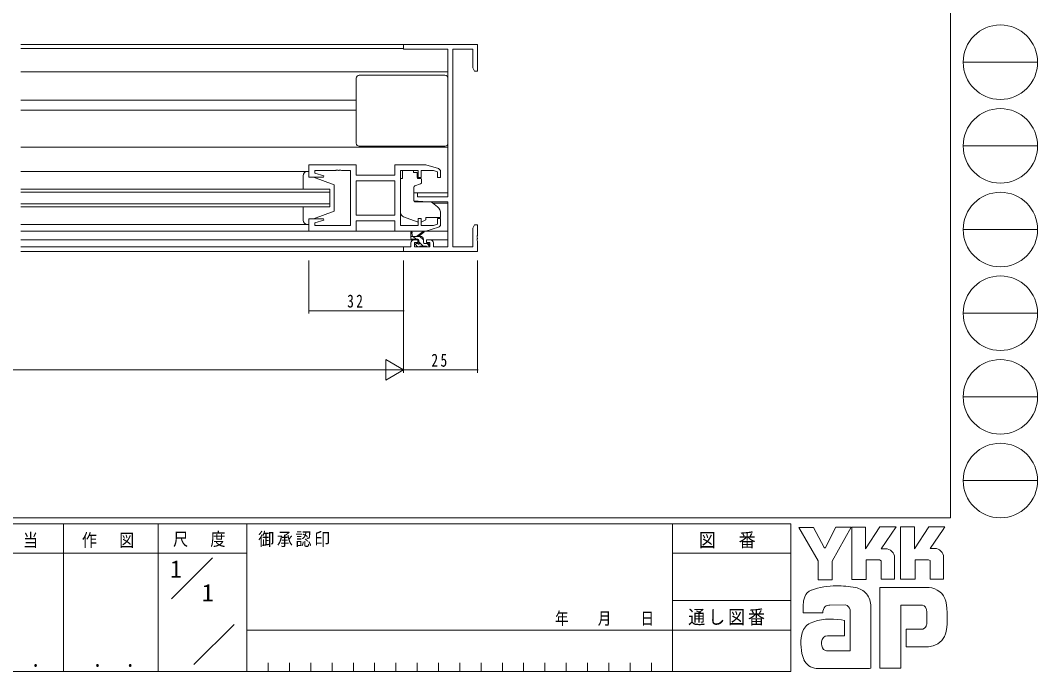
# Model space of a CAD drawing. Units: millimetres, scale not verified. Extents: x -567 to 567, y -403 to 403.
# Drawn here: x 222.6 to 566.7, y -403 to -182.8 of the extents above; entities that cross this region are included whole.
import ezdxf
from ezdxf.enums import TextEntityAlignment as Align

# ---------------------------------------------------------------- set-up
doc = ezdxf.new("R2010")
doc.units = ezdxf.units.MM
doc.header["$LTSCALE"] = 2
for name, color, linetype, lineweight in [('0-1_YKK_ZWAK', 7, 'Continuous', 18), ('0-3_YKK_11', 7, 'Continuous', 18), ('0-4_YKK_12', 2, 'Continuous', 18), ('0-5_YKK_13', 4, 'Continuous', 18), ('0-6_YKK_D', 6, 'Continuous', 18)]:
    doc.layers.add(name, color=color, linetype=linetype, lineweight=lineweight)
doc.layers.add('0-2_USER1', color=7, linetype='Continuous')
doc.styles.add('ＭＳ ゴシック', font='')
doc.styles.get('ＭＳ ゴシック').set_extended_font_data('MS Gothic')

msp = doc.modelspace()

# ---------------------------------------------------------------- linework, layer by layer
at = {"layer": '0-1_YKK_ZWAK'}
for p, q in [((537.274, 399.018), (537.274, -350.982)), ((541.526, -196.982), (566.726, -196.982)), ((541.526, -225.262), (566.726, -225.262)), ((541.526, -253.542), (566.726, -253.542)), ((541.526, -281.822), (566.726, -281.822)), ((541.526, -310.102), (566.726, -310.102)), ((541.526, -338.382), (566.726, -338.382)), ((537.274, -350.982), (-562.726, -350.982)), ((483.274, -352.982), (-562.726, -352.982)), ((237.274, -352.982), (237.274, -402.982)), ((269.274, -352.982), (269.274, -402.982)), ((299.274, -352.982), (299.274, -402.982)), ((443.274, -352.982), (443.274, -402.982)), ((483.274, -352.982), (483.274, -402.982)), ((485.898, -354.276), (490.918, -354.276)), ((492.462, -365.552), (485.898, -354.276)), ((498.468, -354.122), (494.818, -361.227)), ((503.931, -371.884), (503.931, -354.161)), ((520.38, -354.006), (525.052, -354.006)), ((520.38, -371.73), (520.38, -354.006)), ((529.956, -354.006), (535.362, -354.006)), ((535.362, -354.006), (534.822, -354.933)), ((534.822, -354.933), (530.362, -361.304)), ((270.68, -362.981), (173.274, -362.981)), ((270.68, -362.981), (299.274, -362.981)), ((273.803, -378.32), (287.65, -364.472)), ((443.274, -362.982), (483.274, -362.982)), ((515.244, -361.42), (513.76, -361.42)), ((518.333, -364.509), (518.333, -371.769)), ((531.846, -361.304), (530.362, -361.304)), ((534.937, -364.509), (534.937, -371.691)), ((513.236, -365.243), (508.68, -365.243)), ((525.245, -365.204), (525.245, -371.73)), ((529.802, -365.204), (525.245, -365.204)), ((530.42, -365.436), (529.802, -365.204)), ((530.42, -371.691), (530.42, -365.436)), ((529.879, -374.549), (513.314, -374.549)), ((513.314, -374.549), (513.314, -401.849)), ((525.245, -371.73), (520.38, -371.73)), ((530.42, -371.619), (530.492, -371.691)), ((534.937, -371.691), (530.42, -371.691)), ((443.274, -378.981), (483.274, -378.981)), ((487.443, -383.082), (487.443, -380.326)), ((501.768, -380.418), (496.486, -380.518)), ((510.302, -380.959), (510.302, -401.81)), ((520.496, -380.495), (527.137, -380.495)), ((520.496, -401.849), (520.496, -380.495)), ((494.084, -383.082), (487.443, -383.082)), ((503.313, -395.941), (503.313, -382.04)), ((529.236, -382.634), (529.261, -386.398)), ((281.377, -400.618), (294.983, -387.013)), ((522.234, -388.681), (522.234, -394.589)), ((527.292, -388.681), (522.234, -388.681)), ((299.274, -388.982), (443.274, -388.982)), ((483.274, -388.981), (443.274, -388.981)), ((501.382, -390.882), (495.676, -390.889)), ((522.234, -394.589), (529.84, -394.589)), ((529.84, -394.589), (531.385, -394.242)), ((495.281, -395.941), (503.313, -395.941)), ((502.695, -395.941), (503.197, -395.941)), ((503.313, -395.939), (503.314, -395.941)), ((306.474, -399.982), (306.474, -402.982)), ((313.674, -399.982), (313.674, -402.982)), ((320.874, -399.982), (320.874, -402.982)), ((328.074, -399.982), (328.074, -402.982)), ((335.274, -399.982), (335.274, -402.982)), ((342.474, -399.982), (342.474, -402.982)), ((349.674, -399.982), (349.674, -402.982)), ((356.874, -399.982), (356.874, -402.982)), ((364.074, -399.982), (364.074, -402.982)), ((371.274, -399.982), (371.274, -402.982)), ((378.474, -399.982), (378.474, -402.982)), ((385.674, -399.982), (385.674, -402.982)), ((392.874, -399.982), (392.874, -402.982)), ((400.074, -399.982), (400.074, -402.982)), ((407.274, -399.982), (407.274, -402.982)), ((414.474, -399.982), (414.474, -402.982)), ((421.674, -399.982), (421.674, -402.982)), ((428.874, -399.982), (428.874, -402.982)), ((436.074, -399.982), (436.074, -402.982)), ((494.084, -401.926), (491.96, -401.926)), ((509.838, -401.887), (494.084, -401.926)), ((510.302, -401.81), (509.838, -401.887)), ((-562.726, -402.982), (483.274, -402.982))]:
    msp.add_line(p, q, dxfattribs=at)
for points in [[(490.918, -354.276), (494.509, -360.995), (494.818, -361.227)], [(498.468, -354.122), (503.648, -354.122), (497.173, -365.59)], [(503.931, -354.161), (508.526, -354.161), (508.526, -361.444), (513.352, -354.083)], [(513.352, -354.083), (518.817, -354.083), (513.76, -361.42)], [(525.052, -354.006), (525.052, -361.423), (529.956, -354.006)], [(497.173, -365.59), (497.173, -371.923), (492.462, -371.923), (492.462, -365.552)], [(508.68, -365.243), (508.68, -371.884), (503.931, -371.884)], [(518.333, -371.769), (513.854, -371.769), (513.854, -365.475), (513.236, -365.243)], [(500.378, -385.515), (501.382, -385.747), (501.382, -390.882)], [(513.314, -401.849), (519.376, -401.849), (520.496, -401.849)]]:
    msp.add_lwpolyline(points, dxfattribs=at)
for centre in [(554.126, -196.982), (554.126, -225.262), (554.126, -253.542), (554.126, -281.822), (554.126, -310.102), (554.126, -338.382)]:
    msp.add_circle(centre, 12.6, dxfattribs=at)
for centre, radius, start, end in [((515.244, -364.509), 3.089, 0.00166, 89.99604), ((531.846, -364.393), 3.089, 0.00166, 89.99604), ((498.591, -399.27), 25.257, 89.89165, 109.30848), ((499.333, -403.644), 29.64, 78.7801, 91.46938), ((504.032, -380.835), 6.355, 40.66422, 80.31694), ((529.662, -380.754), 6.202, 14.44572, 87.08746), ((494.644, -380.362), 7.196, 158.41083, 179.71775), ((491.283, -378.776), 3.491, 109.02127, 161.51264), ((503.715, -380.818), 6.588, 358.78059, 38.76563), ((497.096, -382.992), 3.013, 138.46382, 181.71359), ((496.295, -382.94), 2.43, 85.50551, 126.78038), ((501.068, -382.631), 2.321, 14.7552, 72.44995), ((527.366, -382.238), 1.756, 16.43123, 96.91661), ((524.033, -383.279), 5.248, 4.93423, 17.03552), ((506.368, -384.678), 29.8, 350.99027, 10.67625), ((496.874, -404.202), 19.013, 79.38098, 112.05825), ((492.455, -391.45), 5.583, 121.82711, 169.08475), ((527.293, -386.816), 1.865, 269.95468, 342.90145), ((524.002, -385.898), 5.281, 343.6902, 354.75362), ((502.487, -393.546), 15.832, 168.76372, 199.80079), ((495.688, -392.953), 2.064, 90.33953, 178.03639), ((529.752, -388.333), 6.13, 285.44291, 349.90448), ((496.963, -393.451), 3.384, 171.08203, 216.71923), ((495.631, -393.789), 2.18, 230.9728, 260.75491), ((492.474, -396.472), 5.461, 207.31435, 263.59464)]:
    msp.add_arc(centre, radius, start, end, dxfattribs=at)
at = {"layer": '0-3_YKK_11'}
for p, q in [((352.274, -190.982), (352.274, -192.612)), ((377.274, -190.982), (352.274, -190.982)), ((352.274, -192.612), (367.274, -192.612)), ((367.274, -192.612), (367.274, -242.482)), ((368.904, -192.612), (375.644, -192.612)), ((368.904, -259.352), (368.904, -192.612)), ((375.644, -192.612), (375.644, -198.891)), ((377.274, -199.982), (377.274, -190.982)), ((336.274, -231.682), (320.274, -231.682)), ((331.232, -233.612), (334.274, -233.612)), ((334.274, -233.612), (334.274, -252.152)), ((336.274, -235.182), (336.274, -231.682)), ((349.274, -231.682), (349.274, -235.182)), ((359.774, -231.682), (349.274, -231.682)), ((351.274, -233.612), (357.174, -233.612)), ((351.274, -252.152), (351.274, -233.612)), ((357.174, -233.612), (357.174, -235.982)), ((364.061, -232.969), (359.774, -231.682)), ((349.274, -235.182), (336.274, -235.182)), ((349.344, -248.652), (349.344, -237.112)), ((357.174, -235.982), (358.174, -235.982)), ((355.774, -243.789), (360.274, -244.182)), ((367.274, -242.482), (356.974, -242.482)), ((360.274, -244.182), (367.274, -244.182)), ((367.274, -244.182), (367.274, -259.352)), ((320.274, -249.882), (320.274, -254.082)), ((336.274, -248.652), (349.344, -248.652)), ((336.274, -248.652), (349.344, -248.652)), ((336.274, -250.582), (349.274, -250.582)), ((336.274, -254.082), (336.274, -250.582)), ((349.274, -250.582), (349.274, -254.082)), ((358.174, -249.782), (357.174, -249.782)), ((357.174, -249.782), (357.174, -252.152)), ((358.174, -252.152), (358.174, -249.782)), ((320.274, -254.082), (336.274, -254.082)), ((322.204, -252.152), (322.204, -251.235)), ((334.274, -252.152), (322.204, -252.152)), ((349.274, -254.082), (359.774, -254.082)), ((357.174, -252.152), (351.274, -252.152)), ((362.379, -252.152), (358.174, -252.152)), ((359.774, -254.082), (364.061, -252.796)), ((363.774, -251.734), (362.379, -252.152)), ((375.644, -253.074), (375.644, -259.352)), ((377.274, -255.524), (377.274, -251.982)), ((377.274, -260.982), (377.274, -257.441)), ((352.274, -259.352), (352.274, -260.982)), ((354.774, -259.352), (352.274, -259.352)), ((352.274, -260.982), (377.274, -260.982)), ((354.774, -258.082), (354.774, -259.352)), ((361.174, -259.352), (355.974, -259.352)), ((362.374, -259.352), (362.374, -258.082)), ((367.274, -259.352), (362.374, -259.352)), ((375.644, -259.352), (368.904, -259.352))]:
    msp.add_line(p, q, dxfattribs=at)
for points in [[(375.644, -198.891), (376.274, -199.982), (377.274, -199.982)], [(320.274, -231.682), (320.274, -235.882), (325.235, -235.882), (325.303, -235.36), (322.204, -234.53), (322.204, -233.612), (329.316, -233.612)], [(329.316, -233.612), (329.499, -233.492), (330.049, -233.492), (330.232, -233.612), (330.316, -233.612), (330.499, -233.492), (331.049, -233.492), (331.232, -233.612)], [(358.174, -235.982), (358.174, -233.612), (362.379, -233.612), (363.774, -234.031), (363.774, -235.982), (364.774, -235.982), (364.774, -233.926)], [(349.344, -237.112), (336.274, -237.112), (336.274, -248.652)], [(356.974, -242.482), (356.974, -241.182), (355.774, -241.182), (355.774, -243.789)], [(322.204, -251.235), (325.303, -250.405), (325.235, -249.882), (320.274, -249.882)], [(364.774, -251.838), (364.774, -249.782), (363.774, -249.782), (363.774, -251.734)], [(377.274, -251.982), (376.274, -251.982), (375.644, -253.074)], [(355.974, -259.352), (355.974, -257.882), (357.074, -257.882), (357.074, -257.082), (355.774, -257.082)], [(361.374, -257.082), (360.074, -257.082), (360.074, -257.882), (361.174, -257.882), (361.174, -259.352)], [(377.274, -257.441), (377.154, -257.257), (377.154, -256.707), (377.274, -256.524), (377.274, -256.441), (377.154, -256.257), (377.154, -255.707), (377.274, -255.524)]]:
    msp.add_lwpolyline(points, dxfattribs=at)
for centre, start, end in [((363.774, -233.926), 359.99996, 73.30074), ((363.774, -251.838), 286.69926, 0.00004), ((355.774, -258.082), 90.00001, 179.99999), ((361.374, -258.082), 0.00001, 89.99999)]:
    msp.add_arc(centre, 1, start, end, dxfattribs=at)
at = {"layer": '0-4_YKK_12'}
for p, q in [((222.774, -190.982), (352.574, -190.982)), ((352.274, -192.382), (222.774, -192.382)), ((222.774, -200.282), (367.274, -200.282)), ((222.774, -209.782), (336.274, -209.782)), ((222.774, -213.182), (336.274, -213.182)), ((222.774, -225.682), (367.274, -225.682)), ((327.274, -239.882), (222.774, -239.882)), ((327.274, -245.882), (327.274, -239.882)), ((222.774, -240.882), (327.274, -240.882)), ((355.774, -241.182), (367.274, -241.182)), ((327.274, -244.882), (222.774, -244.882)), ((222.774, -245.882), (327.274, -245.882)), ((362.151, -244.582), (367.274, -244.582)), ((222.774, -254.082), (320.774, -254.082)), ((222.774, -257.082), (355.774, -257.082)), ((361.374, -257.082), (367.274, -257.082)), ((352.574, -259.352), (222.774, -259.352)), ((222.774, -260.982), (352.574, -260.982))]:
    msp.add_line(p, q, dxfattribs=at)
at = {"layer": '0-5_YKK_13'}
for p, q in [((336.274, -202.383), (336.274, -224.383)), ((366.274, -201.383), (337.274, -201.383)), ((367.274, -224.383), (367.274, -202.383)), ((337.274, -225.383), (366.274, -225.383)), ((222.774, -233.882), (320.274, -233.882)), ((351.874, -233.612), (351.874, -234.282)), ((355.674, -233.612), (351.874, -233.612)), ((355.674, -233.612), (355.674, -234.282)), ((318.274, -239.882), (318.274, -235.382)), ((321.774, -235.882), (328.774, -238.482)), ((351.274, -247.838), (351.274, -236.282)), ((351.874, -236.282), (351.274, -236.282)), ((351.874, -235.282), (351.874, -234.282)), ((351.874, -236.282), (351.874, -235.282)), ((355.674, -234.282), (356.844, -234.282)), ((356.844, -235.282), (356.844, -234.282)), ((356.844, -235.282), (356.844, -235.982)), ((357.144, -236.282), (358.074, -236.282)), ((358.374, -236.582), (358.374, -237.632)), ((328.774, -238.482), (328.774, -247.282)), ((355.774, -239.279), (355.774, -243.885)), ((358.045, -238.102), (356.045, -238.83)), ((355.991, -244.184), (361.377, -244.231)), ((318.274, -250.382), (318.274, -245.882)), ((321.774, -249.882), (328.774, -247.282)), ((362.011, -244.465), (363.702, -245.884)), ((321.774, -249.882), (320.274, -249.882)), ((356.902, -250.923), (352.265, -249.248)), ((358.468, -250.889), (359.774, -250.28)), ((359.774, -249.782), (359.774, -250.28)), ((364.774, -248.183), (364.774, -249.482)), ((222.774, -251.882), (320.274, -251.882)), ((335.774, -254.082), (349.774, -254.082)), ((335.774, -254.082), (349.774, -254.082)), ((354.774, -256.552), (354.774, -254.553)), ((356.674, -255.852), (358.892, -254.17)), ((357.274, -255.852), (359.093, -254.451)), ((359.701, -254.082), (367.274, -254.082)), ((359.701, -254.082), (367.274, -254.082)), ((357.974, -255.852), (354.774, -255.852)), ((355.074, -254.726), (355.273, -255.852)), ((357.074, -256.852), (355.074, -256.852)), ((356.549, -256.852), (355.549, -255.852)), ((357.374, -257.791), (357.374, -257.152)), ((358.849, -259.152), (357.374, -257.678)), ((358.974, -257.033), (357.794, -255.852)), ((358.974, -257.952), (358.974, -256.852)), ((356.862, -259.265), (356.362, -258.765)), ((356.574, -258.252), (356.913, -258.252)), ((357.674, -259.352), (357.074, -259.352)), ((359.974, -259.152), (357.874, -259.152)), ((359.274, -258.252), (360.674, -258.252)), ((360.674, -259.352), (360.174, -259.352)), ((360.974, -259.033), (360.194, -258.252)), ((360.974, -258.552), (360.974, -259.052))]:
    msp.add_line(p, q, dxfattribs=at)
for points in [[(319.774, -233.882), (320.274, -233.882), (320.274, -235.882), (321.774, -235.882)], [(320.274, -249.882), (320.274, -251.882), (319.774, -251.882)], [(364.774, -249.482), (359.774, -249.482), (359.774, -249.782)]]:
    msp.add_lwpolyline(points, dxfattribs=at)
for centre, radius, start, end in [((337.274, -202.383), 1, 90, 180), ((366.274, -202.383), 1, 0, 90), ((337.274, -224.383), 1, 180, 270), ((366.274, -224.383), 1, 270, 0), ((319.774, -235.382), 1.5, 90, 180), ((357.144, -235.982), 0.3, 180, 270), ((358.074, -236.582), 0.3, 360, 90), ((356.274, -239.279), 0.5, 110, 180), ((357.874, -237.632), 0.5, 290, 360), ((356.074, -243.885), 0.3, 180, 269.5), ((361.368, -245.231), 1, 50, 89.5), ((361.774, -248.183), 3, 360, 50), ((319.774, -250.382), 1.5, 180, 270), ((352.774, -247.838), 1.5, 180, 250.14674), ((357.242, -249.982), 1, 250.14674, 266.11316), ((358.045, -249.982), 1, 277.40692, 295), ((354.974, -254.553), 0.2, 300, 180), ((359.074, -254.252), 0.2, 275.58289, 155.58289), ((355.074, -256.552), 0.3, 180, 270), ((357.074, -257.152), 0.3, 0, 90), ((357.374, -258.252), 0.25, 213.05573, 56.94427), ((357.674, -257.791), 0.3, 180, 236.94427), ((357.974, -256.852), 1, 0, 90), ((359.274, -257.952), 0.3, 180, 270), ((356.574, -258.552), 0.3, 90, 225), ((357.074, -259.052), 0.3, 225, 270), ((356.913, -258.552), 0.3, 33.05573, 90), ((357.674, -259.152), 0.2, 270, 0), ((360.174, -259.152), 0.2, 180, 270), ((360.674, -258.552), 0.3, 0, 90), ((360.674, -259.052), 0.3, 270, 0)]:
    msp.add_arc(centre, radius, start, end, dxfattribs=at)
at = {"layer": '0-6_YKK_D'}
for p, q in [((320.274, -263.982), (320.274, -281.982)), ((352.274, -263.982), (352.274, -281.982)), ((352.274, -263.982), (352.274, -301.982)), ((352.274, -263.982), (352.274, -301.982)), ((377.274, -263.982), (377.274, -301.982)), ((352.274, -280.982), (320.274, -280.982)), ((346.212, -297.482), (346.212, -304.482)), ((352.274, -300.982), (346.212, -297.482)), ((-140.726, -300.982), (345.274, -300.982)), ((352.274, -300.982), (340.15, -300.982)), ((352.274, -300.982), (346.212, -304.482)), ((352.274, -300.982), (377.274, -300.982))]:
    msp.add_line(p, q, dxfattribs=at)
for centre, start, end in [((320.274, -280.982), 0, 180), ((320.274, -280.982), 180, 0), ((352.274, -280.982), 0, 180), ((352.274, -280.982), 180, 0), ((377.274, -300.982), 0, 180), ((377.274, -300.982), 180, 0)]:
    msp.add_arc(centre, 0.106, start, end, dxfattribs=at)

# ---------------------------------------------------------------- texts
at = {"layer": '0-1_YKK_ZWAK', "attachment_point": 7, "style": 'ＭＳ ゴシック'}
for s, insert, char_height in [('\\T1.24;\\W0.85;担\\~\\~当', (210.923, -361.24), 4.399), ('\\T1.24;\\W0.85;作\\~\\~図', (243.445, -361.214), 4.399), ('\\T1.24;\\W0.85;尺\\~\\~度', (274.292, -360.892), 4.399), ('\\T1.17;\\W0.9;御承認印', (303.084, -360.886), 4.399), ('\\T1.17;\\W0.9;図\u3000番', (452.128, -361.357), 4.692), ('\\T1.17;\\W0.9;通し図番', (448.529, -387.389), 4.692), ('\\T1.28;\\W0.8;年\\~\\~\\~月\\~\\~\\~日', (403.526, -387.51), 4.147), ('\\T1.24;\\W0.85;\\~．\\~．', (211.638, -401.477), 5.132), ('\\T1.24;\\W0.85;\\~．\\~．', (243.638, -401.477), 5.132)]:
    msp.add_mtext(s, dxfattribs=dict(at, insert=insert, char_height=char_height))
at = {"layer": '0-2_USER1', "style": 'ＭＳ ゴシック'}
for p in [(273.274, -372.981), (284.036, -380.981)]:
    msp.add_text('1', height=5.865, dxfattribs=at).set_placement(p, align=Align.BOTTOM_LEFT)
at = {"layer": '0-6_YKK_D', "color": 7, "char_height": 4.399, "attachment_point": 7, "style": 'ＭＳ ゴシック'}
for s, insert in [('\\T1.37;\\W0.75;32', (333.192, -279.982)), ('\\T1.37;\\W0.75;25', (361.692, -299.982))]:
    msp.add_mtext(s, dxfattribs=dict(at, insert=insert))

doc.saveas('drawing.dxf')
